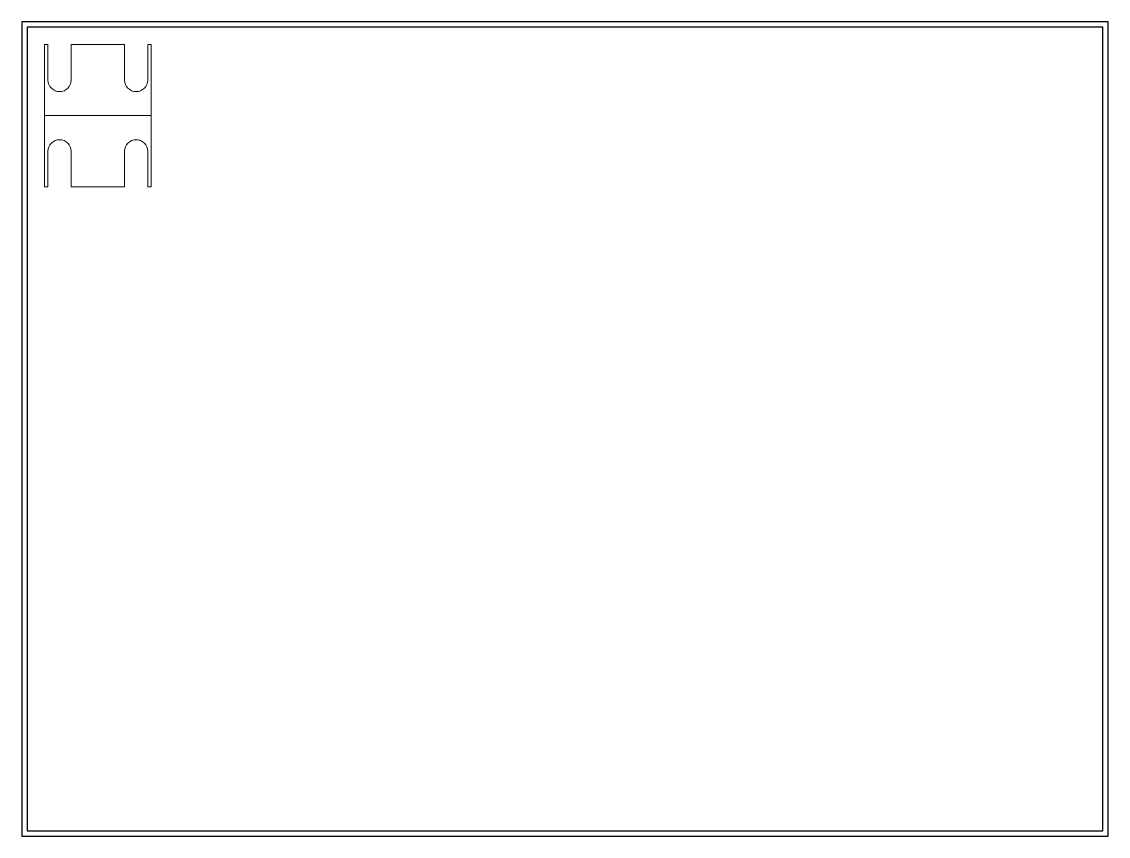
# Model space of a CAD drawing. Header units: millimetres. Extents: x 0 to 610, y 0 to 457.
import ezdxf

# ---------------------------------------------------------------- set-up
doc = ezdxf.new("R2010")
doc.units = ezdxf.units.MM
doc.header["$LTSCALE"] = 0.05
doc.linetypes.add('Dotted', pattern=[15, 12, -3])
doc.layers.get('0').update_dxf_attribs({"plot": 0})
doc.layers.add('CUT', color=1, linetype='Continuous', lineweight=0)

msp = doc.modelspace()

# ---------------------------------------------------------------- linework, layer by layer
msp.add_lwpolyline([(0, 0), (610, 0), (610, 457), (0, 457)], close=True)
at = {"linetype": 'Dotted'}
msp.add_lwpolyline([(3, 3), (607, 3), (607, 454), (3, 454)], close=True, dxfattribs=at)
at = {"layer": 'CUT'}
for p, q in [((12.74, 444.31), (12.74, 364.31)), ((14.74, 424.31), (14.74, 444.31)), ((27.74, 424.31), (27.74, 444.31)), ((57.74, 424.31), (57.74, 444.31)), ((70.74, 424.31), (70.74, 444.31)), ((14.74, 384.31), (14.74, 364.31)), ((27.74, 384.31), (27.74, 364.31)), ((57.74, 384.31), (57.74, 364.31)), ((70.74, 384.31), (70.74, 364.31))]:
    msp.add_line(p, q, dxfattribs=at)
for points in [[(12.74, 444.31), (14.74, 444.31)], [(27.74, 444.31), (57.74, 444.31)], [(70.74, 444.31), (72.74, 444.31)], [(72.74, 364.31), (72.74, 444.31)], [(12.74, 404.31), (72.74, 404.31)], [(14.74, 364.31), (12.74, 364.31)], [(57.74, 364.31), (27.74, 364.31)], [(72.74, 364.31), (70.74, 364.31)]]:
    msp.add_lwpolyline(points, dxfattribs=at)
for centre, start, end in [((21.24, 424.31), 180, 0), ((64.24, 424.31), 180, 0), ((21.24, 384.31), 0, 180), ((64.24, 384.31), 0, 180)]:
    msp.add_arc(centre, 6.5, start, end, dxfattribs=at)

doc.saveas('drawing.dxf')
